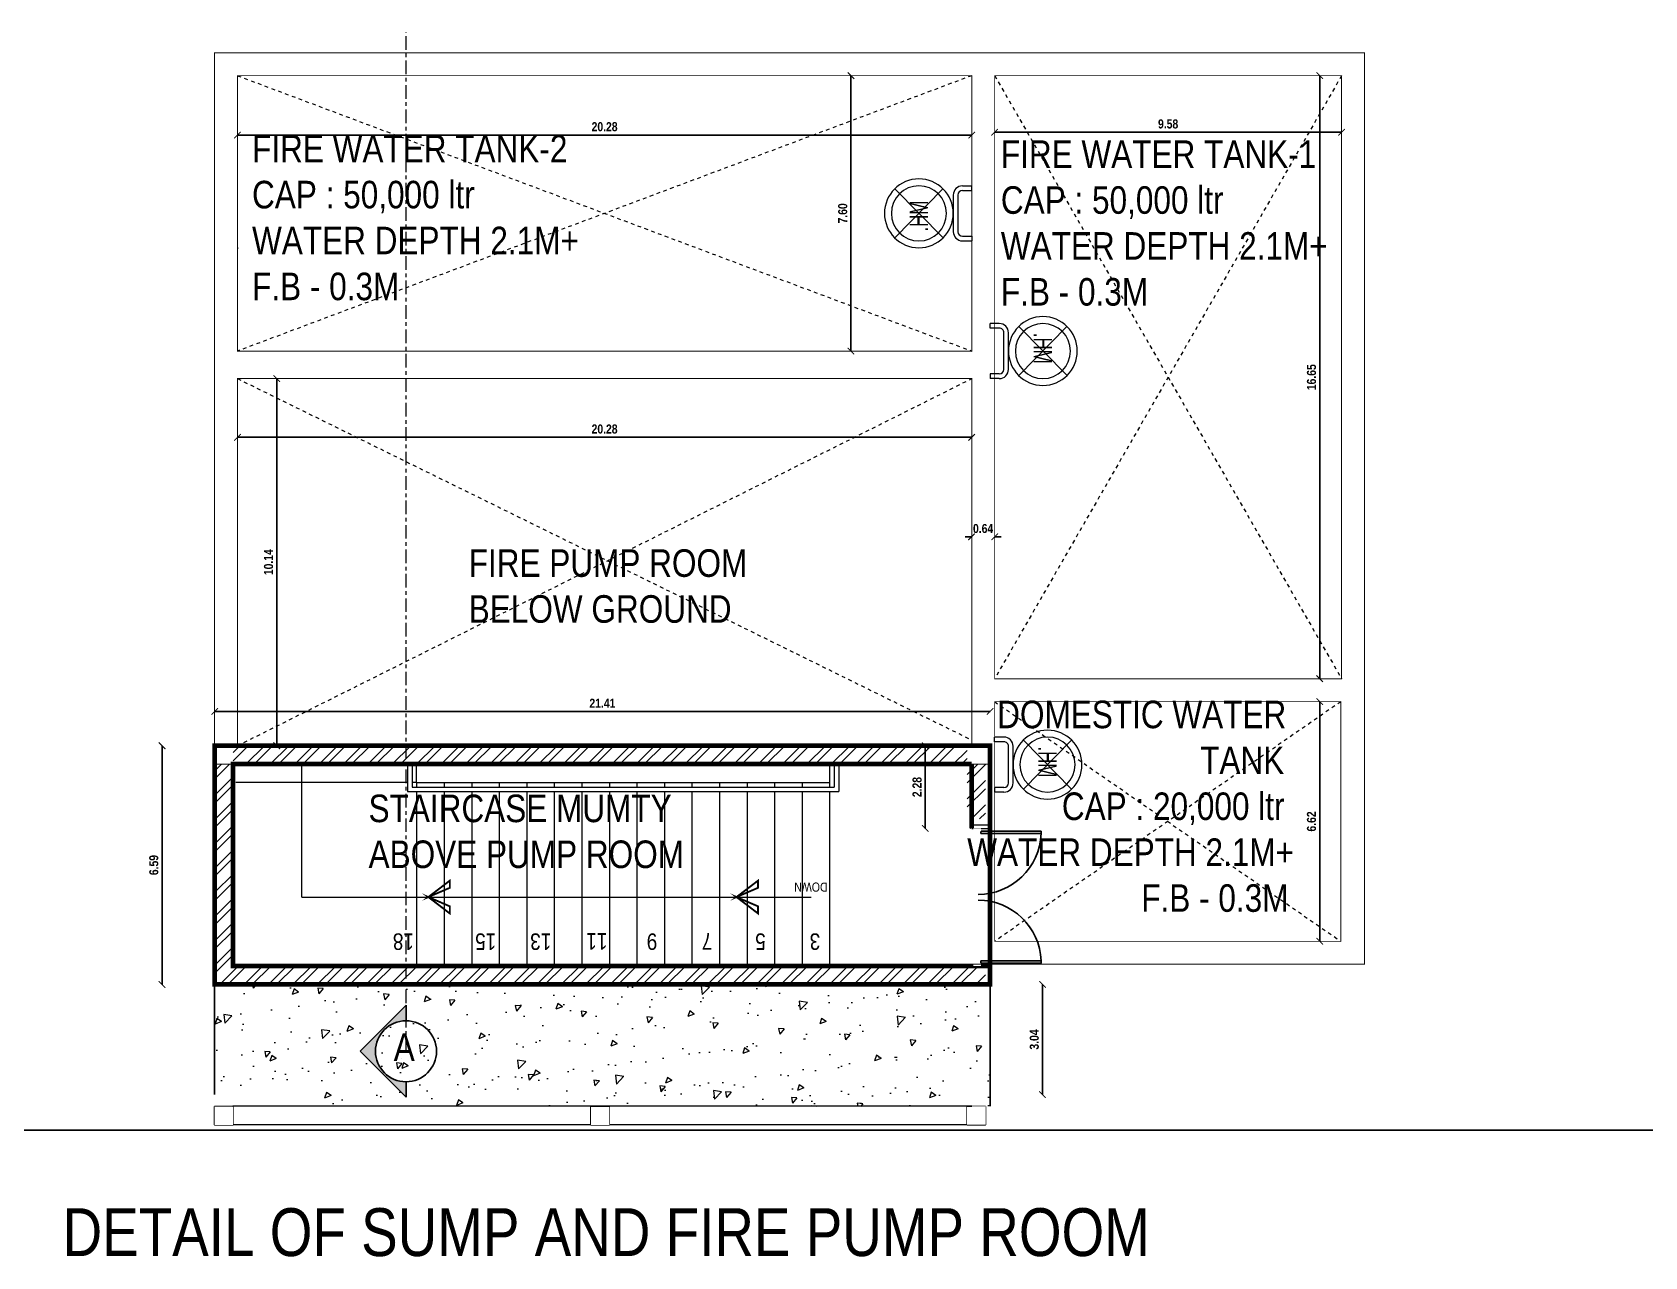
# Model space of a CAD drawing. Header units: metres. Extents: x 385023 to 385532, y 1408468 to 1408621.
# Drawn here: x 385120.98 to 385165.51, y 1408469.83 to 1408503.65 of the extents above; entities that cross this region are included whole.
import ezdxf
from ezdxf.enums import TextEntityAlignment as Align

# ---------------------------------------------------------------- set-up
doc = ezdxf.new("R2010")
doc.units = ezdxf.units.M
doc.header["$MEASUREMENT"] = 0
doc.set_wipeout_variables(frame=1)
for name, pattern in [('CENTER', [50.8, 31.75, -6.35, 6.35, -6.35]), ('CENTER2', [1.125, 0.75, -0.125, 0.125, -0.125]), ('DASHED2', [0.375, 0.25, -0.125]), ('HIDDEN', [0.375, 0.25, -0.125]), ('HIDDEN2', [4.7625, 3.175, -1.5875])]:
    doc.linetypes.add(name, pattern=pattern)
for name, color, linetype in [('A-REFR-SECT', 2, 'Continuous'), ('A-WALL-MSNY', 5, 'Continuous'), ('CLIENT', 2, 'Continuous'), ('column', 1, 'Continuous'), ('text', 3, 'Continuous')]:
    doc.layers.add(name, color=color, linetype=linetype)
for name, color, linetype, lineweight in [('EMC-PL-M.H', 8, 'Continuous', 0), ('HACH', 8, 'Continuous', 9), ('MEP INPUT', 3, 'Continuous', 0), ('MEP RUNG', 8, 'Continuous', 0), ('SDA_RCC', 8, 'Continuous', 0), ('SDA_RCC HATCH', 8, 'Continuous', 0), ('ST-COLUMN', 8, 'Continuous', 0)]:
    doc.layers.add(name, color=color, linetype=linetype, lineweight=lineweight)
doc.styles.add('AIRAL', font='ARIALN.TTF', dxfattribs={"height": 1})
doc.styles.add('ARIAL', font='ARIALN.TTF')
doc.styles.add('CEN-GOT', font='ARIALN.TTF')
doc.styles.add('CGR', font='ARIALNB.TTF')
doc.styles.add('RIA-AP', font='ARIALN.TTF')
doc.styles.add('style2', font='ARIALN.TTF', dxfattribs={"height": 8})
doc.dimstyles.get("Standard").update_dxf_attribs({"dimtxt": 0.25, "dimasz": 0.18, "dimexe": 0.18, "dimexo": 0.0625, "dimgap": 0.1, "dimtad": 1, "dimtoh": 1, "dimzin": 0, "dimdsep": 46, "dimtxsty": 'CGR', "dimblk": 'ARCHTICK', "dimcen": 0.09, "dimse1": 1, "dimse2": 1, "dimclrd": 1, "dimclrt": 3, "dimaunit": 1, "dimadec": 3, "dimazin": 0, "dimtfac": 1, "dimtix": 1, "dimtofl": 0, "dimtmove": 0, "dimatfit": 3, "dimfxl": 0, "dimtolj": 1, "dimtzin": 0, "dimarcsym": 0})

# ---------------------------------------------------------------- blocks, each defined once
blk = doc.blocks.new('_ArchTick')
at = {"color": 0, "linetype": 'ByBlock', "const_width": 0.15}
blk.add_lwpolyline([(-0.5, -0.5), (0.5, 0.5)], dxfattribs=at)
blk = doc.blocks.new('*D670')
at = {"color": 1, "lineweight": -2}
blk.add_line((385145.646, 1408481.663), (385145.646, 1408483.945), dxfattribs=at)
at = {"layer": 'Defpoints', "color": 0}
for p in [(385126.574, 1408483.945, 252.532), (385145.646, 1408483.945), (385146.928, 1408481.663, 252.532)]:
    blk.add_point(p, dxfattribs=at)
at = {"color": 1, "lineweight": -2, "xscale": 0.18, "yscale": 0.18, "zscale": 0.18}
for p, rotation in [((385145.646, 1408483.945), 90), ((385145.646, 1408481.663), 270)]:
    blk.add_blockref('_ArchTick', p, dxfattribs=dict(at, rotation=rotation))
at = {"color": 3, "insert": (385145.419, 1408482.804), "char_height": 0.25, "attachment_point": 5, "rotation": 90, "style": 'CGR'}
blk.add_mtext('\\A1;2.28', dxfattribs=at)
blk = doc.blocks.new('*D671')
at = {"color": 1, "lineweight": -2}
blk.add_line((385127.735, 1408483.945), (385127.735, 1408494.084), dxfattribs=at)
at = {"layer": 'Defpoints', "color": 0}
for p in [(385126.65, 1408494.084), (385127.735, 1408494.084), (385126.574, 1408483.945)]:
    blk.add_point(p, dxfattribs=at)
at = {"color": 1, "lineweight": -2, "xscale": 0.18, "yscale": 0.18, "zscale": 0.18}
for p, rotation in [((385127.735, 1408494.084), 90), ((385127.735, 1408483.945), 270)]:
    blk.add_blockref('_ArchTick', p, dxfattribs=dict(at, rotation=rotation))
at = {"color": 3, "insert": (385127.508, 1408489.015), "char_height": 0.25, "attachment_point": 5, "rotation": 90, "style": 'CGR'}
blk.add_mtext('\\A1;10.14', dxfattribs=at)
blk = doc.blocks.new('AAC BLOCK')
at = {"layer": 'SDA_RCC HATCH'}
h = blk.add_hatch(dxfattribs=at)
h.set_pattern_fill('ANSI37', color=256, scale=0.04, style=0)
h.set_pattern_definition([(33.69, (-183458.197, 49576.328), (26.9408, -17.9605), []), (326.31, (-183458.197, 49576.328), (-26.9408, -17.9605), [])])
h.paths.add_polyline_path([(-183237, 49852), (-183237, 50052), (-183437, 50052), (-183437, 49852)])
blk.add_lwpolyline([(-183437, 50052), (-183237, 50052), (-183237, 49852), (-183437, 49852)], close=True)
at = {"layer": 'SDA_RCC'}
for p, q in [((-183237, 49852), (-183437, 50052)), ((-183237, 50052), (-183437, 49852))]:
    blk.add_line(p, q, dxfattribs=at)
at = {"layer": 'ST-COLUMN'}
for p, q in [((-183237, 50052), (-183437, 50052)), ((-183437, 50052), (-183437, 49852)), ((-183237, 49852), (-183237, 50052)), ((-183437, 49852), (-183237, 49852))]:
    blk.add_line(p, q, dxfattribs=at)
blk.add_wipeout([(-183437, 50052), (-183237, 50052), (-183237, 49852), (-183437, 49852)])
blk = doc.blocks.new('*D672')
at = {"color": 1, "lineweight": -2}
blk.add_line((385146.928, 1408492.463), (385126.65, 1408492.463), dxfattribs=at)
at = {"layer": 'Defpoints', "color": 0}
for p in [(385126.65, 1408494.084, 0), (385146.928, 1408494.084, 0), (385126.65, 1408492.463)]:
    blk.add_point(p, dxfattribs=at)
at = {"color": 1, "lineweight": -2, "xscale": 0.18, "yscale": 0.18, "zscale": 0.18, "rotation": 180}
blk.add_blockref('_ArchTick', (385126.65, 1408492.463), dxfattribs=at)
at = {"color": 1, "lineweight": -2, "xscale": 0.18, "yscale": 0.18, "zscale": 0.18}
blk.add_blockref('_ArchTick', (385146.928, 1408492.463), dxfattribs=at)
at = {"color": 3, "insert": (385136.789, 1408492.691), "char_height": 0.25, "attachment_point": 5, "style": 'CGR'}
blk.add_mtext('\\A1;20.28', dxfattribs=at)
blk = doc.blocks.new('*D673')
at = {"color": 1, "lineweight": -2}
blk.add_line((385124.568, 1408477.354), (385124.568, 1408483.945), dxfattribs=at)
at = {"layer": 'Defpoints', "color": 0}
for p in [(385124.568, 1408483.945), (385126.017, 1408483.945, 0), (385126.017, 1408477.354, 0)]:
    blk.add_point(p, dxfattribs=at)
at = {"color": 1, "lineweight": -2, "xscale": 0.18, "yscale": 0.18, "zscale": 0.18}
for p, rotation in [((385124.568, 1408483.945), 90), ((385124.568, 1408477.354), 270)]:
    blk.add_blockref('_ArchTick', p, dxfattribs=dict(at, rotation=rotation))
at = {"color": 3, "insert": (385124.34, 1408480.65), "char_height": 0.25, "attachment_point": 5, "rotation": 90, "style": 'CGR'}
blk.add_mtext('\\A1;6.59', dxfattribs=at)
blk = doc.blocks.new('*D662')
at = {"color": 1, "lineweight": -2}
blk.add_line((385148.884, 1408474.312), (385148.884, 1408477.354), dxfattribs=at)
at = {"layer": 'Defpoints', "color": 0}
for p in [(385147.435, 1408477.354, 0), (385148.884, 1408477.354), (385147.435, 1408474.312, 0)]:
    blk.add_point(p, dxfattribs=at)
at = {"color": 1, "lineweight": -2, "xscale": 0.18, "yscale": 0.18, "zscale": 0.18}
for p, rotation in [((385148.884, 1408477.354), 90), ((385148.884, 1408474.312), 270)]:
    blk.add_blockref('_ArchTick', p, dxfattribs=dict(at, rotation=rotation))
at = {"color": 3, "insert": (385148.656, 1408475.833), "char_height": 0.25, "attachment_point": 5, "rotation": 90, "style": 'CGR'}
blk.add_mtext('\\A1;3.04', dxfattribs=at)
blk = doc.blocks.new('A-SEC-REF-ARROW-1')
at = {"layer": 'A-REFR-SECT'}
h = blk.add_hatch(color=11, dxfattribs=at)
edge = h.paths.add_edge_path()
edge.add_line((0, 904), (0, 600))
edge.add_ellipse((0, 0), major_axis=(424, 424), ratio=1, start_angle=45, end_angle=135)
edge.add_ellipse((0, 0), major_axis=(424, 424), ratio=1, start_angle=135, end_angle=225)
edge.add_line((0, -600), (0, -904))
edge.add_line((0, -904), (-904, 0))
edge.add_line((-904, 0), (0, 904))
at = {"layer": 'A-REFR-SECT', "color": 11, "linetype": 'Continuous', "ltscale": 100}
for p, q in [((-904, 0), (0, 904)), ((0, 904), (0, 600)), ((0, -904), (-904, 0)), ((0, -600), (0, -904))]:
    blk.add_line(p, q, dxfattribs=at)
at = {"layer": 'A-REFR-SECT', "color": 2, "linetype": 'Continuous'}
blk.add_circle((0, 0), 600, dxfattribs=at)
blk = doc.blocks.new('D3')
at = {"linetype": 'ByBlock', "ltscale": 0.5, "elevation": -0.063}
blk.add_lwpolyline([(807.529, 442.142), (808.316, 442.142), (808.316, 442.173), (807.529, 442.173)], close=True, dxfattribs=at)
blk.add_wipeout([(807.529, 441.311), (807.529, 441.348), (807.492, 441.348), (807.492, 441.361), (807.429, 441.361), (807.429, 441.311)]).translate(0, 0, -0.063)
blk.add_wipeout([(807.529, 442.211), (807.529, 442.173), (807.492, 442.173), (807.492, 442.161), (807.429, 442.161), (807.429, 442.211)]).translate(0, 0, -0.063)
at = {"color": 8, "linetype": 'ByBlock', "ltscale": 0.5}
blk.add_arc((807.492, 442.173, -0.063), 0.825, 270, 357.8687, dxfattribs=at)
blk = doc.blocks.new('RUNGS')
at = {"layer": 'MEP RUNG'}
for p, q in [((-25, -101), (-25, 0)), ((25, 0), (-25, 0)), ((25, -101), (25, 0)), ((75, -151), (475, -151)), ((525, -101), (525, 0)), ((525, 0), (575, 0)), ((575, -101), (575, 0)), ((75, -201), (475, -201))]:
    blk.add_line(p, q, dxfattribs=at)
for centre, radius, start, end in [((75, -101), 100, 180, 270), ((75, -101), 50, 180, 270), ((475, -101), 50, 270, 0), ((475, -101), 100, 270, 0)]:
    blk.add_arc(centre, radius, start, end, dxfattribs=at)
blk = doc.blocks.new('MH.')
at = {"layer": 'EMC-PL-M.H', "color": 32, "linetype": 'ByBlock'}
for p, q in [((-0.268, 0.688), (0.268, 0.162)), ((0.266, 0.686), (-0.266, 0.164))]:
    blk.add_line(p, q, dxfattribs=at)
for radius in [0.375, 0.3]:
    blk.add_circle((0, 0.425), radius, dxfattribs=at)
at = {"layer": 'MEP RUNG', "linetype": 'HIDDEN', "ltscale": 50, "extrusion": (0, 0, -1), "xscale": 0.0010000000002037, "yscale": 0.0010000000002037, "zscale": -0.0010000000002518, "rotation": 180.0005615396022}
blk.add_blockref('RUNGS', (0.275, -0.151), dxfattribs=at)
at = {"layer": 'EMC-PL-M.H', "color": 0, "linetype": 'ByBlock', "style": 'AIRAL', "width": 0.8}
blk.add_text('MH.', height=0.2, dxfattribs=at).set_placement((0.03, 0.425), align=Align.MIDDLE_CENTER)
blk = doc.blocks.new('*D674')
at = {"color": 1, "lineweight": -2}
for p, q in [((385146.923, 1408489.715), (385146.743, 1408489.715)), ((385147.562, 1408489.715), (385147.742, 1408489.715))]:
    blk.add_line(p, q, dxfattribs=at)
at = {"layer": 'Defpoints', "color": 0}
for p in [(385147.562, 1408489.715), (385147.562, 1408478.545), (385146.923, 1408477.911)]:
    blk.add_point(p, dxfattribs=at)
at = {"color": 1, "lineweight": -2, "xscale": 0.18, "yscale": 0.18, "zscale": 0.18}
blk.add_blockref('_ArchTick', (385146.923, 1408489.715), dxfattribs=at)
at = {"color": 1, "lineweight": -2, "xscale": 0.18, "yscale": 0.18, "zscale": 0.18, "rotation": 180}
blk.add_blockref('_ArchTick', (385147.562, 1408489.715), dxfattribs=at)
at = {"color": 3, "insert": (385147.242, 1408489.943), "char_height": 0.25, "attachment_point": 5, "style": 'CGR'}
blk.add_mtext('\\A1;0.64', dxfattribs=at)
blk = doc.blocks.new('*D675')
at = {"color": 1, "lineweight": -2}
blk.add_line((385147.562, 1408500.887), (385157.143, 1408500.887), dxfattribs=at)
at = {"layer": 'Defpoints', "color": 0}
for p in [(385147.562, 1408502.449), (385157.143, 1408502.449), (385157.143, 1408500.887)]:
    blk.add_point(p, dxfattribs=at)
at = {"color": 1, "lineweight": -2, "xscale": 0.18, "yscale": 0.18, "zscale": 0.18, "rotation": 180}
blk.add_blockref('_ArchTick', (385147.562, 1408500.887), dxfattribs=at)
at = {"color": 1, "lineweight": -2, "xscale": 0.18, "yscale": 0.18, "zscale": 0.18}
blk.add_blockref('_ArchTick', (385157.143, 1408500.887), dxfattribs=at)
at = {"color": 3, "insert": (385152.352, 1408501.115), "char_height": 0.25, "attachment_point": 5, "style": 'CGR'}
blk.add_mtext('\\A1;9.58', dxfattribs=at)
blk = doc.blocks.new('*D676')
at = {"color": 1, "lineweight": -2}
blk.add_line((385143.594, 1408502.449), (385143.594, 1408494.845), dxfattribs=at)
at = {"layer": 'Defpoints', "color": 0}
for p in [(385146.928, 1408502.449), (385143.594, 1408494.845), (385146.928, 1408494.845)]:
    blk.add_point(p, dxfattribs=at)
at = {"color": 1, "lineweight": -2, "xscale": 0.18, "yscale": 0.18, "zscale": 0.18}
for p, rotation in [((385143.594, 1408502.449), 90), ((385143.594, 1408494.845), 270)]:
    blk.add_blockref('_ArchTick', p, dxfattribs=dict(at, rotation=rotation))
at = {"color": 3, "insert": (385143.366, 1408498.647), "char_height": 0.25, "attachment_point": 5, "rotation": 90, "style": 'CGR'}
blk.add_mtext('\\A1;7.60', dxfattribs=at)
blk = doc.blocks.new('*D677')
at = {"color": 1, "lineweight": -2}
blk.add_line((385126.65, 1408500.811), (385146.928, 1408500.811), dxfattribs=at)
at = {"layer": 'Defpoints', "color": 0}
for p in [(385126.65, 1408502.449, 0), (385146.928, 1408502.449, 0), (385146.928, 1408500.811)]:
    blk.add_point(p, dxfattribs=at)
at = {"color": 1, "lineweight": -2, "xscale": 0.18, "yscale": 0.18, "zscale": 0.18, "rotation": 180}
blk.add_blockref('_ArchTick', (385126.65, 1408500.811), dxfattribs=at)
at = {"color": 1, "lineweight": -2, "xscale": 0.18, "yscale": 0.18, "zscale": 0.18}
blk.add_blockref('_ArchTick', (385146.928, 1408500.811), dxfattribs=at)
at = {"color": 3, "insert": (385136.789, 1408501.039), "char_height": 0.25, "attachment_point": 5, "style": 'CGR'}
blk.add_mtext('\\A1;20.28', dxfattribs=at)
blk = doc.blocks.new('*D678')
at = {"color": 1, "lineweight": -2}
blk.add_line((385126.022, 1408484.893), (385147.435, 1408484.893), dxfattribs=at)
at = {"layer": 'Defpoints', "color": 0}
for p in [(385147.435, 1408484.893), (385126.022, 1408483.945, 0), (385147.435, 1408483.945, 0)]:
    blk.add_point(p, dxfattribs=at)
at = {"color": 1, "lineweight": -2, "xscale": 0.18, "yscale": 0.18, "zscale": 0.18, "rotation": 180}
blk.add_blockref('_ArchTick', (385126.022, 1408484.893), dxfattribs=at)
at = {"color": 1, "lineweight": -2, "xscale": 0.18, "yscale": 0.18, "zscale": 0.18}
blk.add_blockref('_ArchTick', (385147.435, 1408484.893), dxfattribs=at)
at = {"color": 3, "insert": (385136.728, 1408485.119), "char_height": 0.25, "attachment_point": 5, "style": 'CGR'}
blk.add_mtext('\\A1;21.41', dxfattribs=at)
blk = doc.blocks.new('*D679')
at = {"color": 1, "lineweight": -2}
blk.add_line((385156.539, 1408485.796), (385156.539, 1408502.449), dxfattribs=at)
at = {"layer": 'Defpoints', "color": 0}
for p in [(385156.539, 1408502.449), (385157.143, 1408502.449, 0), (385157.143, 1408485.796, 0)]:
    blk.add_point(p, dxfattribs=at)
at = {"color": 1, "lineweight": -2, "xscale": 0.18, "yscale": 0.18, "zscale": 0.18}
for p, rotation in [((385156.539, 1408502.449), 90), ((385156.539, 1408485.796), 270)]:
    blk.add_blockref('_ArchTick', p, dxfattribs=dict(at, rotation=rotation))
at = {"color": 3, "insert": (385156.312, 1408494.122), "char_height": 0.25, "attachment_point": 5, "rotation": 90, "style": 'CGR'}
blk.add_mtext('\\A1;16.65', dxfattribs=at)
blk = doc.blocks.new('*D680')
at = {"color": 1, "lineweight": -2}
blk.add_line((385156.539, 1408485.162), (385156.539, 1408478.545), dxfattribs=at)
at = {"layer": 'Defpoints', "color": 0}
for p in [(385157.122, 1408485.162, 0), (385156.539, 1408478.545), (385157.122, 1408478.545, 0)]:
    blk.add_point(p, dxfattribs=at)
at = {"color": 1, "lineweight": -2, "xscale": 0.18, "yscale": 0.18, "zscale": 0.18}
for p, rotation in [((385156.539, 1408485.162), 90), ((385156.539, 1408478.545), 270)]:
    blk.add_blockref('_ArchTick', p, dxfattribs=dict(at, rotation=rotation))
at = {"color": 3, "insert": (385156.312, 1408481.854), "char_height": 0.25, "attachment_point": 5, "rotation": 90, "style": 'CGR'}
blk.add_mtext('\\A1;6.62', dxfattribs=at)

msp = doc.modelspace()

# ---------------------------------------------------------------- hatches: boundary and pattern name
h = msp.add_hatch()
h.set_pattern_fill('ANSI32', color=251, scale=1.267351, angle=179.8705)
h.set_pattern_definition([(224.8705, (385164.39333, 1408445.44814), (0.3352967, -0.336816), []), (224.8705, (385164.1693, 1408445.44865), (0.3352967, -0.336816), [])])
h.paths.add_polyline_path([(385126.022, 1408477.354), (385147.308, 1408477.354), (385147.308, 1408477.861), (385146.97, 1408477.861), (385126.529, 1408477.861), (385126.529, 1408479.192), (385126.022, 1408479.192)])
h.paths.add_polyline_path([(385126.022, 1408479.192), (385126.529, 1408479.192), (385126.529, 1408483.944), (385126.022, 1408483.944)])
h.paths.add_polyline_path([(385126.022, 1408483.438), (385147.308, 1408483.438), (385147.308, 1408483.945), (385126.022, 1408483.945)])
h.paths.add_polyline_path([(385146.801, 1408481.663), (385147.308, 1408481.663), (385147.308, 1408483.944), (385146.801, 1408483.944)])
h.paths.add_polyline_path([(385146.801, 1408481.76), (385147.308, 1408481.76), (385147.308, 1408481.925), (385146.801, 1408481.925)])

# ---------------------------------------------------------------- linework, layer by layer
msp.add_line((385126.017, 1408474.312, 0.025), (385126.017, 1408477.354, 0.025))
at = {"color": 0, "linetype": 'HIDDEN2', "ltscale": 0.1, "const_width": 0.0253, "elevation": 0.025}
for points in [[(385146.928, 1408502.449), (385126.65, 1408502.449), (385126.65, 1408494.845), (385146.928, 1408494.845)], [(385157.143, 1408502.449), (385147.562, 1408502.449), (385147.562, 1408485.796), (385157.143, 1408485.796)], [(385126.65, 1408494.084), (385146.928, 1408494.084), (385146.928, 1408483.945), (385126.65, 1408483.945)]]:
    msp.add_lwpolyline(points, close=True, dxfattribs=at)
for points in [[(385147.562, 1408494.591), (385147.562, 1408494.591)], [(385147.435, 1408483.438), (385126.022, 1408483.438), (385126.022, 1408483.945)]]:
    msp.add_lwpolyline(points, dxfattribs=at)
at = {"layer": 'A-REFR-SECT', "color": 0, "linetype": 'CENTER', "ltscale": 0.3, "elevation": 0.025}
msp.add_lwpolyline([(385126.672, 1408497.683), (385126.65, 1408497.683)], dxfattribs=at)
at = {"layer": 'A-WALL-MSNY', "color": 0, "lineweight": 0, "ltscale": 20}
msp.add_line((385146.928, 1408473.477, 0.025), (385126.524, 1408473.477, 0.025), dxfattribs=at)
at = {"layer": 'CLIENT', "color": 0, "elevation": 0.025}
msp.add_lwpolyline([(385120.02, 1408473.327), (385166.595, 1408473.327), (385166.595, 1408528.069), (385120.02, 1408528.069)], close=True, dxfattribs=at)
at = {"layer": 'MEP INPUT', "color": 251, "linetype": 'DASHED2', "lineweight": 0, "ltscale": 0.2}
for p, q in [((385126.65, 1408502.449, 0.025), (385146.928, 1408494.845, 0.025)), ((385146.928, 1408502.449, 0.025), (385126.65, 1408494.845, 0.025)), ((385147.562, 1408502.449, 0.025), (385157.143, 1408485.796, 0.025)), ((385157.143, 1408502.449, 0.025), (385147.562, 1408485.796, 0.025)), ((385126.65, 1408483.945, 0.025), (385146.928, 1408494.084, 0.025)), ((385126.65, 1408494.084, 0.025), (385146.928, 1408484.104, 0.025))]:
    msp.add_line(p, q, dxfattribs=at)
at = {"layer": 'MEP INPUT', "linetype": 'Continuous', "lineweight": 0}
for p, q in [((385128.43, 1408479.767, 0.025), (385128.43, 1408483.438, 0.025)), ((385131.345, 1408483.438, 0.025), (385131.345, 1408482.678, 0.025)), ((385131.471, 1408483.438, 0.025), (385131.471, 1408482.805, 0.025)), ((385131.598, 1408482.931, 0.025), (385131.598, 1408483.438, 0.025)), ((385143.004, 1408483.438, 0.025), (385143.004, 1408482.931, 0.025)), ((385143.131, 1408483.438, 0.025), (385143.131, 1408482.805, 0.025)), ((385143.258, 1408483.438, 0.025), (385143.258, 1408482.678, 0.025)), ((385131.345, 1408482.931, 0.025), (385126.605, 1408482.931, 0.025)), ((385131.598, 1408482.931, 0.025), (385131.471, 1408482.931, 0.025)), ((385131.471, 1408482.805, 0.025), (385143.131, 1408482.805, 0.025)), ((385131.598, 1408482.931, 0.025), (385131.598, 1408482.805, 0.025)), ((385131.598, 1408482.931, 0.025), (385143.004, 1408482.931, 0.025)), ((385132.358, 1408482.931, 0.025), (385132.358, 1408482.805, 0.025)), ((385133.119, 1408482.931, 0.025), (385133.119, 1408482.805, 0.025)), ((385133.879, 1408482.931, 0.025), (385133.879, 1408482.805, 0.025)), ((385134.64, 1408482.931, 0.025), (385134.64, 1408482.805, 0.025)), ((385135.4, 1408482.931, 0.025), (385135.4, 1408482.805, 0.025)), ((385136.161, 1408482.931, 0.025), (385136.161, 1408482.805, 0.025)), ((385136.921, 1408482.931, 0.025), (385136.921, 1408482.805, 0.025)), ((385137.681, 1408482.931, 0.025), (385137.681, 1408482.805, 0.025)), ((385138.442, 1408482.931, 0.025), (385138.442, 1408482.805, 0.025)), ((385139.202, 1408482.931, 0.025), (385139.202, 1408482.805, 0.025)), ((385139.963, 1408482.931, 0.025), (385139.963, 1408482.805, 0.025)), ((385140.723, 1408482.931, 0.025), (385140.723, 1408482.805, 0.025)), ((385141.483, 1408482.931, 0.025), (385141.483, 1408482.805, 0.025)), ((385142.244, 1408482.931, 0.025), (385142.244, 1408482.805, 0.025)), ((385143.004, 1408482.931, 0.025), (385143.004, 1408482.805, 0.025)), ((385131.345, 1408482.678, 0.025), (385143.258, 1408482.678, 0.025)), ((385131.598, 1408482.678, 0.025), (385131.598, 1408477.861, 0.025)), ((385132.358, 1408482.678, 0.025), (385132.358, 1408477.861, 0.025)), ((385133.119, 1408482.678, 0.025), (385133.119, 1408477.861, 0.025)), ((385133.879, 1408482.678, 0.025), (385133.879, 1408481.024, 0.025)), ((385134.64, 1408482.678, 0.025), (385134.64, 1408477.861, 0.025)), ((385135.4, 1408482.678, 0.025), (385135.4, 1408477.861, 0.025)), ((385136.161, 1408482.678, 0.025), (385136.161, 1408477.861, 0.025)), ((385136.921, 1408482.678, 0.025), (385136.921, 1408477.861, 0.025)), ((385137.681, 1408482.678, 0.025), (385137.681, 1408477.861, 0.025)), ((385138.442, 1408482.678, 0.025), (385138.442, 1408477.861, 0.025)), ((385139.202, 1408482.678, 0.025), (385139.202, 1408477.861, 0.025)), ((385139.963, 1408482.678, 0.025), (385139.963, 1408477.861, 0.025)), ((385140.723, 1408482.678, 0.025), (385140.723, 1408477.861, 0.025)), ((385141.483, 1408482.678, 0.025), (385141.483, 1408477.861, 0.025)), ((385142.244, 1408482.678, 0.025), (385142.244, 1408477.861, 0.025)), ((385143.004, 1408482.678, 0.025), (385143.004, 1408477.861, 0.025)), ((385133.879, 1408481.024, 0.025), (385133.879, 1408477.861, 0.025)), ((385128.43, 1408479.767, 0.025), (385142.497, 1408479.767, 0.025))]:
    msp.add_line(p, q, dxfattribs=at)
at = {"layer": 'MEP INPUT', "color": 5, "linetype": 'Continuous', "lineweight": 0}
for p, q in [((385146.928, 1408481.76, 0.025), (385147.435, 1408481.76, 0.025)), ((385146.928, 1408481.663, 0.025), (385147.435, 1408481.663, 0.025))]:
    msp.add_line(p, q, dxfattribs=at)
at = {"layer": 'MEP INPUT', "color": 8, "linetype": 'CENTER2', "lineweight": 0, "ltscale": 0.5, "elevation": 0.025}
msp.add_lwpolyline([(385131.305, 1408475.489), (385131.305, 1408503.648)], dxfattribs=at)
at = {"layer": 'MEP INPUT', "color": 5, "linetype": 'Continuous', "lineweight": 0, "const_width": 0.127, "elevation": 0.025}
msp.add_lwpolyline([(385147.435, 1408483.945), (385147.435, 1408477.354), (385126.022, 1408477.354), (385126.022, 1408483.945)], close=True, dxfattribs=at)
for points in [[(385147.435, 1408477.861), (385126.529, 1408477.861), (385126.529, 1408483.438), (385146.928, 1408483.438)], [(385146.928, 1408483.438), (385146.928, 1408481.663)]]:
    msp.add_lwpolyline(points, dxfattribs=at)
at = {"layer": 'MEP INPUT', "linetype": 'Continuous', "lineweight": 0, "const_width": 0.0507, "elevation": 0.025}
for points in [[(385131.921, 1408479.767), (385132.514, 1408480.22), (385132.514, 1408480.022)], [(385140.432, 1408479.767), (385141.026, 1408480.22), (385141.026, 1408480.022)], [(385131.921, 1408479.767), (385132.514, 1408479.314), (385132.514, 1408479.511)], [(385140.432, 1408479.767), (385141.026, 1408479.314), (385141.026, 1408479.511)]]:
    msp.add_lwpolyline(points, close=True, dxfattribs=at)

# ---------------------------------------------------------------- block references
at = {"layer": 'A-REFR-SECT', "color": 0, "xscale": -0.0014046855695448, "yscale": 0.0014046855695448, "zscale": 0.0014046855695448, "rotation": 180}
msp.add_blockref('A-SEC-REF-ARROW-1', (385131.305, 1408475.509, 0.025), dxfattribs=at)
at = {"layer": 'MEP INPUT', "lineweight": 0, "xscale": -2.534701651487286, "yscale": 2.534701651487286, "zscale": 2.534701651487286}
for p, rotation in [((385146.546, 1408498.647, 0.025), 90), ((385147.816, 1408494.845, 0.025), 270), ((385147.943, 1408483.424, 0.025), 270)]:
    msp.add_blockref('MH.', p, dxfattribs=dict(at, rotation=rotation))

# ---------------------------------------------------------------- texts
at = {"color": 120, "style": 'style2'}
msp.add_text('DETAIL OF SUMP AND FIRE PUMP ROOM', height=1.32164, dxfattribs=at).set_placement((385121.821, 1408469.853))
at = {"layer": 'MEP INPUT', "color": 7, "lineweight": 0, "char_height": 0.76041, "attachment_point": 1, "style": 'ARIAL'}
for s, insert, width in [('FIRE WATER TANK-2\\PCAP : 50,000 ltr{\\fISOCPEUR|b0|i0|c0|p34;\\H1.25x;\\P}WATER DEPTH 2.1M+\\PF.B - 0.3M\\P ', (385127.053, 1408500.813), 21.52312), ('FIRE WATER TANK-1\\PCAP : 50,000 ltr{\\fISOCPEUR|b0|i0|c0|p34;\\H1.25x;\\P}WATER DEPTH 2.1M+\\PF.B - 0.3M\\P ', (385147.733, 1408500.663), 9.83017), ('FIRE PUMP ROOM \\PBELOW GROUND', (385133.036, 1408489.37), 21.52312), ('STAIRCASE MUMTY \\PABOVE PUMP ROOM', (385130.271, 1408482.596), 21.52312)]:
    msp.add_mtext(s, dxfattribs=dict(at, insert=insert, width=width))
at = {"layer": 'MEP INPUT', "linetype": 'Continuous', "lineweight": 0, "rotation": 179.9998, "style": 'CEN-GOT'}
for s, insert, char_height, width, attachment_point in [('DOWN', (385142.947, 1408480.172), 0.2535, 4.24391, 7), ('18', (385131.233, 1408478.77), 0.4562, 7.3333, 8), ('15', (385133.505, 1408478.77), 0.4562, 7.3333, 8), ('13', (385135.026, 1408478.77), 0.4562, 7.3333, 8), ('11', (385136.575, 1408478.77), 0.4562, 7.3333, 8), ('9', (385138.099, 1408478.77), 0.456, 7.3333, 8), ('7', (385139.62, 1408478.77), 0.456, 7.3333, 8), ('5', (385141.093, 1408478.77), 0.456, 7.3333, 8), ('3', (385142.6, 1408478.77), 0.456, 7.3333, 8)]:
    msp.add_mtext(s, dxfattribs=dict(at, insert=insert, char_height=char_height, width=width, attachment_point=attachment_point))
at = {"layer": 'text', "color": 0, "insert": (385131.256, 1408475.24), "char_height": 0.7604, "width": 25.61585, "attachment_point": 8, "style": 'RIA-AP'}
msp.add_mtext('{\\W1;A}', dxfattribs=at)

# ---------------------------------------------------------------- dimensions: what is measured, and where the dimension line sits
at = {"color": 0}
for base, p1, p2, picture, middle in [((385146.928, 1408500.811, 0.025), (385126.65, 1408502.449, 0.025), (385146.928, 1408502.449, 0.025), '*D677', (385136.789, 1408501.039, 0.025)), ((385157.143, 1408500.887, 0.025), (385147.562, 1408502.449, 0.025), (385157.143, 1408502.449, 0.025), '*D675', (385152.352, 1408501.115, 0.025)), ((385147.435, 1408484.893, 0.025), (385126.022, 1408483.945, 0.025), (385147.435, 1408483.945, 0.025), '*D678', (385136.728, 1408485.119, 0.025))]:
    dim = msp.add_linear_dim(base=base, p1=p1, p2=p2, dimstyle='Standard', dxfattribs=at)
    dim.commit()
    dim.dimension.update_dxf_attribs({"geometry": picture, "text_midpoint": middle})
for base, p1, p2, angle, picture, middle in [((385143.594, 1408494.845, 0.025), (385146.928, 1408502.449, 0.025), (385146.928, 1408494.845, 0.025), 90, '*D676', (385143.366, 1408498.647, 0.025)), ((385156.539, 1408502.449, 0.025), (385157.143, 1408485.796, 0.025), (385157.143, 1408502.449, 0.025), 90, '*D679', (385156.312, 1408494.122, 0.025)), ((385126.65, 1408492.463, 0.025), (385146.928, 1408494.084, 0.025), (385126.65, 1408494.084, 0.025), 180, '*D672', (385136.789, 1408492.691, 0.025)), ((385127.735, 1408494.084, 0.025), (385126.574, 1408483.945, 0.025), (385126.65, 1408494.084, 0.025), 270, '*D671', (385127.508, 1408489.015, 0.025)), ((385156.539, 1408478.545, 0.025), (385157.122, 1408485.162, 0.025), (385157.122, 1408478.545, 0.025), 90, '*D680', (385156.312, 1408481.854, 0.025)), ((385124.568, 1408483.945, 0.025), (385126.017, 1408477.354, 0.025), (385126.017, 1408483.945, 0.025), 270, '*D673', (385124.34, 1408480.65, 0.025)), ((385145.646, 1408483.945, -252.507), (385146.928, 1408481.663, 0.025), (385126.574, 1408483.945, 0.025), 90, '*D670', (385145.419, 1408482.804, -252.507)), ((385148.884, 1408477.354, 0.025), (385147.435, 1408474.312, 0.025), (385147.435, 1408477.354, 0.025), 90, '*D662', (385148.656, 1408475.833, 0.025))]:
    dim = msp.add_linear_dim(base=base, p1=p1, p2=p2, angle=angle, dimstyle='Standard', dxfattribs=at)
    dim.commit()
    dim.dimension.update_dxf_attribs({"geometry": picture, "text_midpoint": middle})

# ---------------------------------------------------------------- next in the draw order: block references
at = {"color": 0, "ltscale": 0.5, "xscale": -2.112251376603857, "yscale": 2.112251376603857, "zscale": 2.112251376603857, "rotation": 180}
msp.add_blockref('D3', (383441.477, 1409411.921, 0.157), dxfattribs=at)
at = {"layer": 'column', "color": 0, "xscale": -0.0025347016514873, "yscale": 0.0025347016514873, "zscale": 0.0025347016514873}
for p in [(384661.566, 1408347.115, 0.025), (384671.959, 1408347.116, 0.025), (384682.351, 1408347.12, 0.025)]:
    msp.add_blockref('AAC BLOCK', p, dxfattribs=at)

# ---------------------------------------------------------------- next in the draw order: hatches: boundary and pattern name
at = {"layer": 'HACH'}
h = msp.add_hatch(dxfattribs=at)
h.set_pattern_fill('AR-CONC', color=0, scale=0.25347, angle=180)
h.set_pattern_definition([(230, (387500.3096, 1408644.9384), (-1.8180406, 0.1590579), [0.1901026, -2.0911289]), (175, (387500.3096, 1408644.9384), (0.3516932, -1.9065826), [0.1520821, -1.6729031]), (280.451444, (387500.158, 1408644.9516), (-1.4663473, -1.7475247), [0.1615624, -1.777186]), (226.1842, (387500.3096, 1408644.4314), (-2.7051384, 0.419542), [0.285154, -3.1366933]), (276.63564, (387500.0842, 1408644.4664), (-2.3690892, -2.4691), [0.2423437, -2.6657806]), (171.18416, (387500.3096, 1408644.4314), (-2.3690892, -2.4691), [0.228123, -2.5093546]), (201, (387500.0561, 1408644.5582), (-1.5129813, 1.0205188), [0.1901026, -2.0911289]), (146, (387500.0561, 1408644.5582), (-0.6167318, -1.838039), [0.1520821, -1.6729031]), (251.451445, (387499.93, 1408644.6432), (-2.129713, -0.8175202), [0.1615624, -1.777186]), (217.5, (387500.3096, 1408644.93836), (-0.0308216, -0.8437866), [0, -1.65262548, 0, -1.6982501, 0, -1.67923984]), (187.5, (387500.3096, 1408644.9384), (-0.6668028, -0.99971602), [0, -0.96825603, 0, -1.61460495, 0, -0.64001217]), (147.5, (387500.8748, 1408644.93836), (-1.35308061, 0.05716987), [0, -0.6336754, 0, -1.9770673, 0, -2.6234162]), (137.5, (387501.1283, 1408644.9384), (-1.47820295, -0.25373626), [0, -0.82377804, 0, -1.31297546, 0, -1.8630057])])
h.paths.add_polyline_path([(385126.022, 1408477.354), (385147.435, 1408477.354), (385147.435, 1408473.984), (385126.017, 1408473.984)])

# ---------------------------------------------------------------- next in the draw order: linework, layer by layer
msp.add_line((385147.435, 1408473.988, 0.025), (385147.435, 1408477.354, 0.025))
at = {"color": 0, "linetype": 'HIDDEN2', "ltscale": 0.1, "elevation": 0.025}
msp.add_lwpolyline([(385146.928, 1408481.663, 0, 0, 0), (385146.923, 1408477.911, 0.0253, 0.0253, 0), (385157.776, 1408477.911, 0.0253, 0.0253, 0), (385157.776, 1408503.082, 0.0253, 0.0253, 0), (385126.017, 1408503.082, 0.0253, 0.0253, 0), (385126.017, 1408479.74, 0.0253, 0.0253, 0)], format="xyseb", dxfattribs=at)
at = {"color": 0, "linetype": 'HIDDEN2', "ltscale": 0.1, "const_width": 0.0253, "elevation": 0.025}
msp.add_lwpolyline([(385157.122, 1408485.162), (385147.562, 1408485.162), (385147.562, 1408478.545), (385157.122, 1408478.545)], close=True, dxfattribs=at)
at = {"layer": 'A-WALL-MSNY', "color": 0, "lineweight": 0, "ltscale": 20}
msp.add_line((385146.928, 1408473.988, 0.025), (385126.524, 1408473.988, 0.025), dxfattribs=at)
at = {"layer": 'MEP INPUT', "color": 251, "linetype": 'DASHED2', "lineweight": 0, "ltscale": 0.2}
for p, q in [((385147.562, 1408485.162, 0.025), (385157.122, 1408478.545, 0.025)), ((385157.122, 1408485.162, 0.025), (385147.562, 1408478.545, 0.025))]:
    msp.add_line(p, q, dxfattribs=at)

# ---------------------------------------------------------------- next in the draw order: texts
at = {"layer": 'MEP INPUT', "color": 7, "lineweight": 0, "insert": (385146.562, 1408485.19), "char_height": 0.76041, "width": 8.97632, "attachment_point": 1, "style": 'ARIAL'}
msp.add_mtext('{\\W4.41435; }DOMESTIC WATER  \\P{\\W9.18737;   }TANK\\P{\\W5.89561;  }CAP : 20,000 ltr{\\fISOCPEUR|b0|i0|c0|p34;\\H1.25x;\\P} WATER DEPTH 2.1M+\\P{\\W6.94683;   }F.B - 0.3M\\P{\\W9.01419;    } ', dxfattribs=at)

# ---------------------------------------------------------------- next in the draw order: dimensions: what is measured, and where the dimension line sits
at = {"color": 0}
dim = msp.add_linear_dim(base=(385147.562, 1408489.715, 0.025), p1=(385146.923, 1408477.911, 0.025), p2=(385147.562, 1408478.545, 0.025), angle=180, dimstyle='Standard', dxfattribs=at)
dim.commit()
dim.dimension.update_dxf_attribs({"geometry": '*D674', "text_midpoint": (385147.242, 1408489.943, 0.025)})

# ---------------------------------------------------------------- next in the draw order: block references
at = {"color": 0, "ltscale": 0.5, "xscale": 2.112251376603857, "yscale": 2.112251376603857, "zscale": 2.112251376603857}
msp.add_blockref('D3', (383441.477, 1407547.603, 0.157), dxfattribs=at)

doc.saveas('drawing.dxf')
